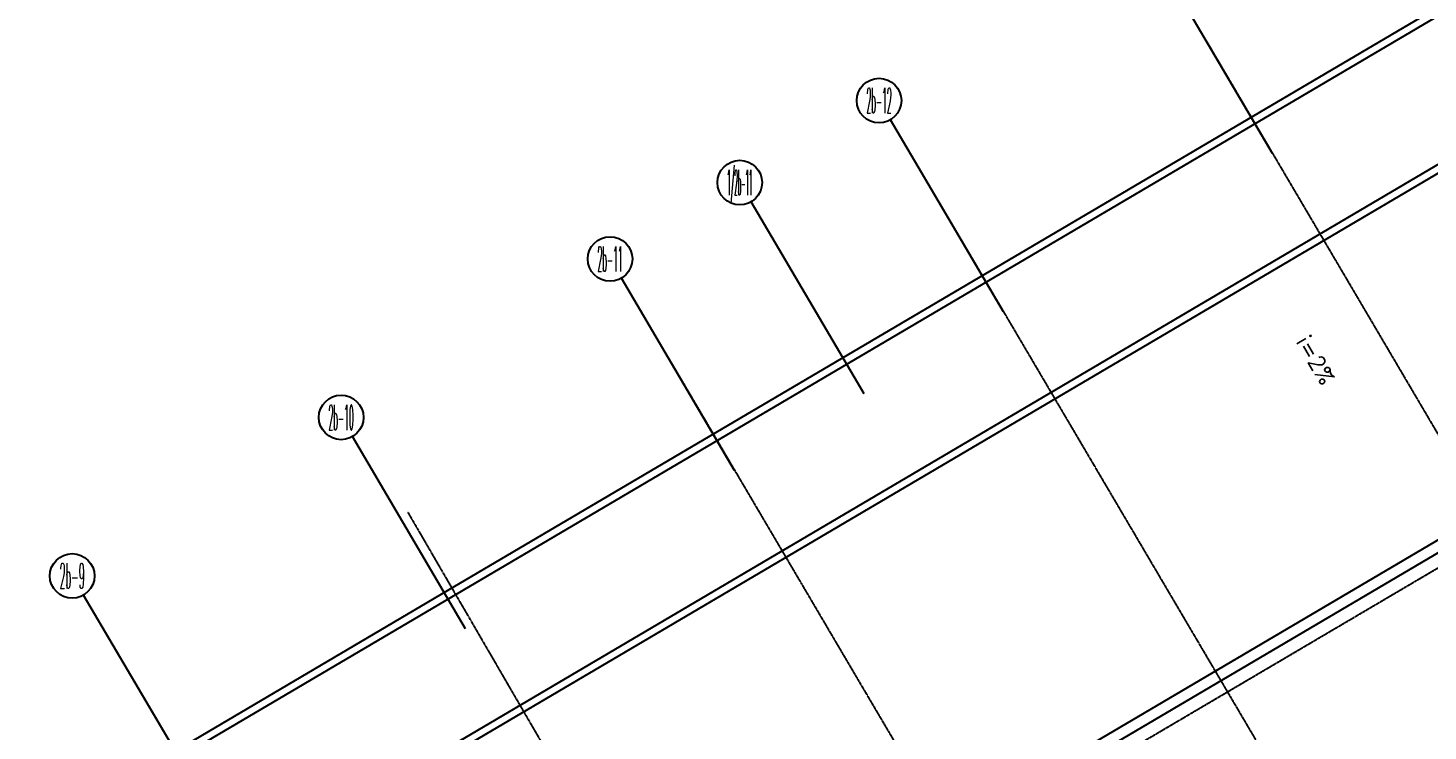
# Model space of a CAD drawing. Header units: metres. Extents: x -728143 to -282297, y 300383 to 505760.
# Drawn here: x -556790 to -519117, y 397129 to 416045 of the extents above; entities that cross this region are included whole.
import ezdxf
from ezdxf.enums import TextEntityAlignment as Align

# ---------------------------------------------------------------- set-up
doc = ezdxf.new("R2010")
doc.units = ezdxf.units.M
doc.linetypes.add('CENTER2', pattern=[2.541, 1.587, -0.318, 0.318, -0.318])
for name, color, linetype in [('AXIS', 3, 'Continuous'), ('AXIS_TEXT', 7, 'Continuous'), ('DOTE', 251, 'CENTER2'), ('PUB_TEXT', 7, 'Continuous'), ('屋顶排水', 76, 'Continuous')]:
    doc.layers.add(name, color=color, linetype=linetype)
doc.styles.add('_TCH_AXIS', font='COMPLEX', dxfattribs={"bigfont": 'GBCBIG'})
doc.styles.add('_TCH_DIM', font='simplex_.ttf', dxfattribs={"bigfont": 'GBCBIG'})
doc.styles.add('COMPLEX', font='COMPLEX')

# ---------------------------------------------------------------- blocks, each defined once
blk = doc.blocks.new('_AXISO')
blk.add_circle((0, 0), 0.5)
at = {"layer": 'AXIS_TEXT', "style": 'COMPLEX', "width": 1.041667}
blk.add_attdef('A', text='', height=0.56, dxfattribs=at).set_placement((-0.25, -0.28), (0.25, -0.28), align=Align.FIT)

msp = doc.modelspace()

# ---------------------------------------------------------------- linework, layer by layer
at = {"color": 4, "ltscale": 4, "extrusion": (-1.1827e-23, -1.32164e-09, 1)}
for p, q in [((-545503, 400907, 0), (-471734, 444361, 0)), ((-587524, 371920, 0), (-471187, 440450, 0)), ((-586621, 376685, 0), (-545503, 400907, 0))]:
    msp.add_line(p, q, dxfattribs=at)
at = {"ltscale": 4, "extrusion": (-1.1827e-23, -1.32164e-09, 1)}
for p, q in [((-586449, 376555, 0), (-471701, 444149, 0)), ((-587535, 371682, 0), (-471154, 440237, 0))]:
    msp.add_line(p, q, dxfattribs=at)
at = {"layer": 'AXIS', "extrusion": (-1.1827e-23, -1.32164e-09, 1)}
for p, q in [((-523301, 412670, 0), (-526346, 417840, 0)), ((-530538, 408406, 0), (-533584, 413576, 0)), ((-534286, 406199, 0), (-537332, 411368, 0)), ((-537776, 404143, 0), (-540821, 409313, 0)), ((-545014, 399880, 0), (-548059, 405049, 0)), ((-552251, 395616, 0), (-555296, 400786, 0))]:
    msp.add_line(p, q, dxfattribs=at)
at = {"layer": 'DOTE', "extrusion": (-1.1827e-23, -1.32164e-09, 1)}
for p, q in [((-591829, 358530, 0), (-469548, 430561, 0)), ((-525071, 415675, 0), (-499615, 372461, 0)), ((-532308, 411411, 0), (-506853, 368197, 0)), ((-539546, 407148, 0), (-514090, 363934, 0)), ((-546568, 403011, 0), (-525769, 367210, 0)), ((-554021, 398621, 0), (-533007, 362946, 0))]:
    msp.add_line(p, q, dxfattribs=at)
at = {"layer": '屋顶排水', "ltscale": 4, "extrusion": (-1.1827e-23, -1.32164e-09, 1), "elevation": 0}
for points in [[(-576069, 368568), (-563187, 376156), (-564380, 378181), (-561882, 379653), (-560689, 377628), (-505286, 410263), (-506479, 412288), (-503980, 413760), (-502788, 411735), (-469658, 431251)], [(-575658, 368462), (-562777, 376050), (-563969, 378075), (-561988, 379242), (-560795, 377217), (-504876, 410157), (-506068, 412182), (-504087, 413349), (-502894, 411324), (-469607, 430932)]]:
    msp.add_lwpolyline(points, dxfattribs=at)
msp.add_lwpolyline([(-523039, 407861, 0, 0, 0), (-522121, 406302, 120, 0, 0), (-521893, 405914, 0, 0, 0)], format="xyseb", dxfattribs=at)

# ---------------------------------------------------------------- block references
at = {"layer": 'AXIS', "extrusion": (-1.1827e-23, -1.32164e-09, 1)}
ref = msp.add_blockref('_AXISO', (-533888, 414093, 0), dxfattribs=dict(at, xscale=1200, yscale=1200, zscale=1200))
ref.add_attrib('A', '2b-12', dxfattribs={"layer": 'AXIS_TEXT', "ltscale": 4, "extrusion": (-1.1827e-23, -1.32164e-09, 1), "height": 678.8, "style": '_TCH_AXIS', "width": 0.21875}).set_placement((-534227, 413754, 0), (-533549, 413754, 0), align=Align.FIT)
ref = msp.add_blockref('_AXISO', (-537636, 411885, 0), dxfattribs=dict(at, xscale=1200, yscale=1200, zscale=1200))
ref.add_attrib('A', '1/2b-11', dxfattribs={"layer": 'AXIS_TEXT', "ltscale": 4, "extrusion": (-1.1827e-23, -1.32164e-09, 1), "height": 678.8, "style": '_TCH_AXIS', "width": 0.164062}).set_placement((-537976, 411546, 0), (-537297, 411546, 0), align=Align.FIT)
ref = msp.add_blockref('_AXISO', (-541126, 409830, 0), dxfattribs=dict(at, xscale=1200, yscale=1200, zscale=1200))
ref.add_attrib('A', '2b-11', dxfattribs={"layer": 'AXIS_TEXT', "ltscale": 4, "extrusion": (-1.1827e-23, -1.32164e-09, 1), "height": 678.8, "style": '_TCH_AXIS', "width": 0.230769}).set_placement((-541465, 409490, 0), (-540786, 409490, 0), align=Align.FIT)
ref = msp.add_blockref('_AXISO', (-548363, 405566, 0), dxfattribs=dict(at, xscale=1200, yscale=1200, zscale=1200))
ref.add_attrib('A', '2b-10', dxfattribs={"layer": 'AXIS_TEXT', "ltscale": 4, "extrusion": (-1.1827e-23, -1.32164e-09, 1), "height": 678.8, "style": '_TCH_AXIS', "width": 0.21875}).set_placement((-548703, 405227, 0), (-548024, 405227, 0), align=Align.FIT)
ref = msp.add_blockref('_AXISO', (-555601, 401303, 0), dxfattribs=dict(at, xscale=1200, yscale=1200, zscale=1200))
ref.add_attrib('A', '2b-9', dxfattribs={"layer": 'AXIS_TEXT', "ltscale": 4, "extrusion": (-1.1827e-23, -1.32164e-09, 1), "height": 678.8, "style": '_TCH_AXIS', "width": 0.259259}).set_placement((-555940, 400963, 0), (-555262, 400963, 0), align=Align.FIT)

# ---------------------------------------------------------------- texts
at = {"layer": 'PUB_TEXT', "extrusion": (-1.1827e-23, -1.32164e-09, 1), "style": '_TCH_DIM'}
msp.add_text('i=2%', height=421.4, rotation=300.5007, dxfattribs=at).set_placement((-522681, 407610, 0))

doc.saveas('drawing.dxf')
